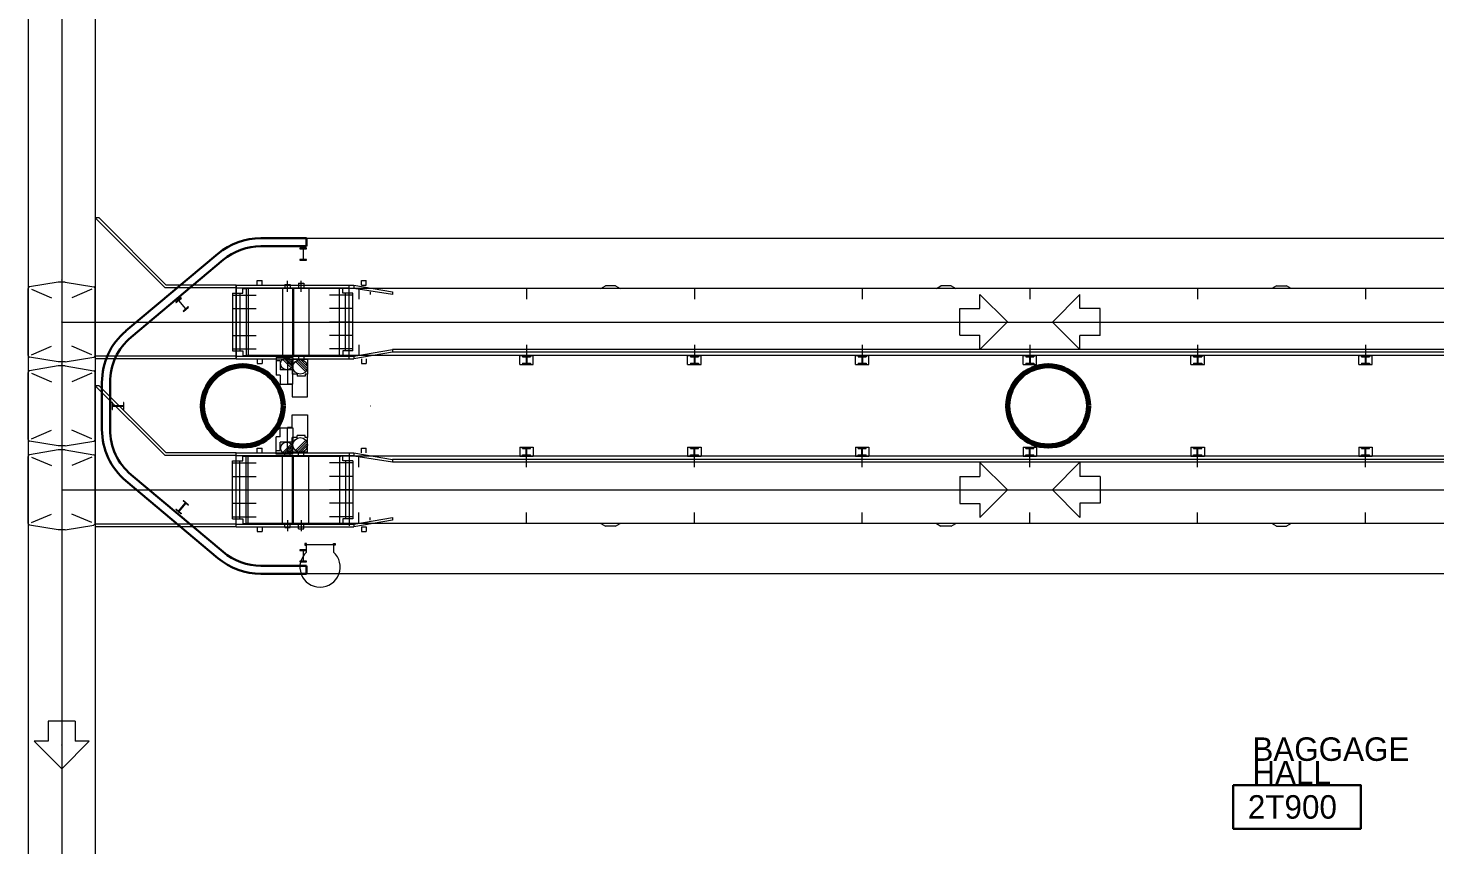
# Model space of a CAD drawing. Header units: metres. Extents: x 1807 to 3745, y 842 to 1968.
# Drawn here: x 3482.8 to 3503.76, y 1553.46 to 1565.63 of the extents above; entities that cross this region are included whole.
import ezdxf
from ezdxf.enums import TextEntityAlignment as Align

# ---------------------------------------------------------------- set-up
doc = ezdxf.new("R2010")
doc.units = ezdxf.units.M
doc.header["$MEASUREMENT"] = 0
for name, color, linetype, lineweight in [('Level 1', 7, 'Continuous', 0), ('Level 31', 7, 'Continuous', 0), ('Level 33', 7, 'Continuous', 0), ('TRIRIGA DOOR BOX', 7, 'Continuous', 0)]:
    doc.layers.add(name, color=color, linetype=linetype, lineweight=lineweight)
doc.styles.add('Style-CHAR_FAST_FONT', font='CHAR_FAST_FONT.shx', dxfattribs={"height": 0.2})

msp = doc.modelspace()

# ---------------------------------------------------------------- linework, layer by layer
at = {"layer": 'Level 1', "color": 7, "linetype": 'Continuous', "lineweight": 0}
for p, q in [((3482.8, 1576.091), (3482.8, 1451.2)), ((3483.8, 1576.091), (3483.8, 1451.2)), ((3484.84, 1561.76), (3483.8, 1562.8)), ((3483.857, 1562.8), (3483.8, 1562.8)), ((3484.857, 1561.8), (3483.857, 1562.8)), ((3486.27, 1562.5), (3511.63, 1562.5)), ((3484.257, 1561.116), (3485.627, 1562.266)), ((3482.8, 1560.751), (3482.8, 1561.749)), ((3483.25, 1561.845), (3482.821, 1561.773)), ((3482.85, 1561.738), (3483.15, 1561.611)), ((3483.35, 1561.845), (3483.25, 1561.845)), ((3483.299, 1561.874), (3483.301, 1561.876)), ((3483.301, 1561.874), (3483.299, 1561.876)), ((3483.35, 1561.845), (3483.779, 1561.773)), ((3483.75, 1561.738), (3483.45, 1561.611)), ((3483.8, 1560.751), (3483.8, 1561.749)), ((3483.8, 1560.751), (3483.8, 1561.749)), ((3485.18, 1561.76), (3484.84, 1561.76)), ((3485.18, 1561.8), (3484.857, 1561.8)), ((3485.9, 1561.8), (3485.18, 1561.8)), ((3485.9, 1561.76), (3485.18, 1561.76)), ((3485.9, 1561.8), (3487.654, 1561.8)), ((3485.9, 1560.7), (3485.9, 1561.8)), ((3485.9, 1561.76), (3487.59, 1561.76)), ((3485.997, 1561.75), (3486.047, 1561.75)), ((3485.997, 1561.68), (3485.997, 1561.75)), ((3511.853, 1561.75), (3486.047, 1561.75)), ((3486.215, 1561.8), (3486.215, 1561.87)), ((3486.215, 1561.87), (3486.285, 1561.87)), ((3486.285, 1561.8), (3486.285, 1561.87)), ((3486.589, 1561.76), (3486.739, 1561.76)), ((3486.624, 1561.81), (3486.704, 1561.81)), ((3486.624, 1561.81), (3486.624, 1561.76)), ((3486.704, 1561.81), (3486.704, 1561.76)), ((3486.768, 1561.76), (3486.968, 1561.76)), ((3486.828, 1561.83), (3486.828, 1561.76)), ((3486.828, 1561.83), (3486.908, 1561.83)), ((3486.908, 1561.83), (3486.908, 1561.76)), ((3487.489, 1561.75), (3487.439, 1561.75)), ((3487.489, 1561.68), (3487.489, 1561.75)), ((3487.654, 1561.8), (3488.228, 1561.7)), ((3487.654, 1561.8), (3487.654, 1561.75)), ((3488.228, 1561.66), (3487.654, 1561.75)), ((3487.728, 1561.75), (3487.728, 1561.59)), ((3487.768, 1561.8), (3487.768, 1561.87)), ((3487.768, 1561.87), (3487.838, 1561.87)), ((3487.768, 1561.8), (3487.838, 1561.8)), ((3487.838, 1561.8), (3487.838, 1561.87)), ((3490.228, 1561.75), (3490.228, 1561.59)), ((3491.334, 1561.75), (3491.403, 1561.79)), ((3491.553, 1561.79), (3491.403, 1561.79)), ((3491.553, 1561.79), (3491.623, 1561.75)), ((3492.728, 1561.75), (3492.728, 1561.59)), ((3495.228, 1561.75), (3495.228, 1561.59)), ((3496.334, 1561.75), (3496.403, 1561.79)), ((3496.553, 1561.79), (3496.403, 1561.79)), ((3496.553, 1561.79), (3496.623, 1561.75)), ((3497.728, 1561.75), (3497.728, 1561.59)), ((3500.228, 1561.75), (3500.228, 1561.59)), ((3501.403, 1561.79), (3501.334, 1561.75)), ((3501.403, 1561.79), (3501.553, 1561.79)), ((3501.623, 1561.75), (3501.553, 1561.79)), ((3502.728, 1561.75), (3502.728, 1561.59)), ((3485.847, 1561.68), (3485.847, 1560.82)), ((3485.847, 1561.68), (3485.997, 1561.68)), ((3485.847, 1561.65), (3486.197, 1561.65)), ((3487.639, 1561.65), (3487.289, 1561.65)), ((3487.639, 1561.68), (3487.489, 1561.68)), ((3487.639, 1560.82), (3487.639, 1561.68)), ((3487.898, 1561.7), (3487.898, 1561.66)), ((3488.228, 1561.7), (3488.228, 1561.66)), ((3496.984, 1561.662), (3497.394, 1561.252)), ((3496.984, 1561.452), (3496.984, 1561.662)), ((3485.847, 1561.45), (3486.197, 1561.45)), ((3487.639, 1561.45), (3487.289, 1561.45)), ((3496.684, 1561.052), (3496.684, 1561.452)), ((3496.684, 1561.452), (3496.984, 1561.452)), ((3483.299, 1561.251), (3483.301, 1561.249)), ((3483.299, 1561.249), (3483.301, 1561.251)), ((3483.299, 1561.249), (3483.301, 1561.251)), ((3483.301, 1561.249), (3483.299, 1561.251)), ((3485.179, 1561.251), (3485.181, 1561.249)), ((3485.179, 1561.249), (3485.181, 1561.251)), ((3485.847, 1561.25), (3486.197, 1561.25)), ((3487.639, 1561.25), (3487.289, 1561.25)), ((3496.984, 1560.842), (3497.394, 1561.252)), ((3482.85, 1560.762), (3483.15, 1560.889)), ((3483.75, 1560.762), (3483.45, 1560.889)), ((3485.847, 1561.05), (3486.197, 1561.05)), ((3487.639, 1561.05), (3487.289, 1561.05)), ((3487.728, 1560.91), (3487.728, 1560.75)), ((3490.228, 1560.91), (3490.228, 1560.75)), ((3492.728, 1560.91), (3492.728, 1560.75)), ((3495.228, 1560.91), (3495.228, 1560.75)), ((3496.684, 1561.052), (3496.984, 1561.052)), ((3496.984, 1560.842), (3496.984, 1561.052)), ((3497.728, 1560.91), (3497.728, 1560.75)), ((3500.228, 1560.91), (3500.228, 1560.75)), ((3502.728, 1560.91), (3502.728, 1560.75)), ((3483.25, 1560.655), (3482.821, 1560.727)), ((3483.35, 1560.655), (3483.779, 1560.727)), ((3485.18, 1560.74), (3483.8, 1560.74)), ((3485.18, 1560.7), (3483.8, 1560.7)), ((3485.9, 1560.74), (3485.18, 1560.74)), ((3485.9, 1560.7), (3485.18, 1560.7)), ((3485.847, 1560.85), (3486.197, 1560.85)), ((3485.847, 1560.82), (3485.997, 1560.82)), ((3485.9, 1560.74), (3487.654, 1560.74)), ((3485.9, 1560.7), (3487.654, 1560.7)), ((3485.997, 1560.82), (3485.997, 1560.75)), ((3485.997, 1560.75), (3486.047, 1560.75)), ((3511.853, 1560.75), (3486.047, 1560.75)), ((3486.215, 1560.7), (3486.215, 1560.63)), ((3486.285, 1560.7), (3486.285, 1560.63)), ((3486.744, 1560.72), (3486.494, 1560.72)), ((3486.494, 1560.72), (3486.494, 1560.67)), ((3486.589, 1560.74), (3486.739, 1560.74)), ((3486.721, 1560.568), (3486.592, 1560.697)), ((3486.733, 1560.585), (3486.609, 1560.709)), ((3486.624, 1560.74), (3486.624, 1560.72)), ((3486.741, 1560.607), (3486.63, 1560.717)), ((3486.744, 1560.633), (3486.657, 1560.72)), ((3486.964, 1560.69), (3486.664, 1560.69)), ((3486.664, 1560.69), (3486.664, 1560.63)), ((3486.704, 1560.74), (3486.704, 1560.72)), ((3486.744, 1560.72), (3486.744, 1560.538)), ((3486.768, 1560.74), (3486.968, 1560.74)), ((3486.951, 1560.529), (3486.803, 1560.677)), ((3486.828, 1560.74), (3486.828, 1560.69)), ((3486.961, 1560.554), (3486.828, 1560.687)), ((3486.964, 1560.587), (3486.861, 1560.69)), ((3486.908, 1560.74), (3486.908, 1560.69)), ((3486.964, 1560.69), (3486.964, 1560.472)), ((3487.639, 1560.85), (3487.289, 1560.85)), ((3487.489, 1560.75), (3487.439, 1560.75)), ((3487.639, 1560.82), (3487.489, 1560.82)), ((3487.489, 1560.82), (3487.489, 1560.75)), ((3487.654, 1560.74), (3488.228, 1560.84)), ((3488.228, 1560.8), (3487.654, 1560.7)), ((3487.654, 1560.74), (3487.654, 1560.7)), ((3487.768, 1560.7), (3487.768, 1560.63)), ((3487.838, 1560.7), (3487.838, 1560.63)), ((3507.818, 1560.84), (3488.228, 1560.84)), ((3488.228, 1560.84), (3488.228, 1560.8)), ((3507.228, 1560.8), (3488.228, 1560.8)), ((3490.128, 1560.616), (3490.128, 1560.75)), ((3490.128, 1560.75), (3490.328, 1560.75)), ((3490.168, 1560.74), (3490.288, 1560.74)), ((3490.168, 1560.74), (3490.168, 1560.73)), ((3490.168, 1560.73), (3490.223, 1560.73)), ((3490.188, 1560.75), (3490.188, 1560.74)), ((3490.223, 1560.73), (3490.223, 1560.636)), ((3490.233, 1560.73), (3490.288, 1560.73)), ((3490.233, 1560.73), (3490.233, 1560.636)), ((3490.268, 1560.75), (3490.268, 1560.74)), ((3490.288, 1560.74), (3490.288, 1560.73)), ((3490.328, 1560.616), (3490.328, 1560.75)), ((3492.628, 1560.616), (3492.628, 1560.75)), ((3492.628, 1560.75), (3492.828, 1560.75)), ((3492.668, 1560.74), (3492.788, 1560.74)), ((3492.668, 1560.74), (3492.668, 1560.73)), ((3492.668, 1560.73), (3492.723, 1560.73)), ((3492.688, 1560.75), (3492.688, 1560.74)), ((3492.723, 1560.73), (3492.723, 1560.636)), ((3492.733, 1560.73), (3492.788, 1560.73)), ((3492.733, 1560.73), (3492.733, 1560.636)), ((3492.768, 1560.75), (3492.768, 1560.74)), ((3492.788, 1560.74), (3492.788, 1560.73)), ((3492.828, 1560.616), (3492.828, 1560.75)), ((3495.128, 1560.616), (3495.128, 1560.75)), ((3495.128, 1560.75), (3495.328, 1560.75)), ((3495.168, 1560.74), (3495.288, 1560.74)), ((3495.168, 1560.74), (3495.168, 1560.73)), ((3495.168, 1560.73), (3495.223, 1560.73)), ((3495.188, 1560.75), (3495.188, 1560.74)), ((3495.223, 1560.73), (3495.223, 1560.636)), ((3495.233, 1560.73), (3495.288, 1560.73)), ((3495.233, 1560.73), (3495.233, 1560.636)), ((3495.268, 1560.75), (3495.268, 1560.74)), ((3495.288, 1560.74), (3495.288, 1560.73)), ((3495.328, 1560.616), (3495.328, 1560.75)), ((3497.628, 1560.616), (3497.628, 1560.75)), ((3497.628, 1560.75), (3497.828, 1560.75)), ((3497.668, 1560.74), (3497.788, 1560.74)), ((3497.668, 1560.74), (3497.668, 1560.73)), ((3497.668, 1560.73), (3497.723, 1560.73)), ((3497.688, 1560.75), (3497.688, 1560.74)), ((3497.723, 1560.73), (3497.723, 1560.636)), ((3497.733, 1560.73), (3497.788, 1560.73)), ((3497.733, 1560.73), (3497.733, 1560.636)), ((3497.768, 1560.75), (3497.768, 1560.74)), ((3497.788, 1560.74), (3497.788, 1560.73)), ((3497.828, 1560.616), (3497.828, 1560.75)), ((3500.128, 1560.616), (3500.128, 1560.75)), ((3500.128, 1560.75), (3500.328, 1560.75)), ((3500.168, 1560.74), (3500.288, 1560.74)), ((3500.168, 1560.74), (3500.168, 1560.73)), ((3500.168, 1560.73), (3500.223, 1560.73)), ((3500.188, 1560.75), (3500.188, 1560.74)), ((3500.223, 1560.73), (3500.223, 1560.636)), ((3500.233, 1560.73), (3500.288, 1560.73)), ((3500.233, 1560.73), (3500.233, 1560.636)), ((3500.268, 1560.75), (3500.268, 1560.74)), ((3500.288, 1560.74), (3500.288, 1560.73)), ((3500.328, 1560.616), (3500.328, 1560.75)), ((3502.628, 1560.616), (3502.628, 1560.75)), ((3502.628, 1560.75), (3502.828, 1560.75)), ((3502.668, 1560.74), (3502.788, 1560.74)), ((3502.668, 1560.74), (3502.668, 1560.73)), ((3502.668, 1560.73), (3502.723, 1560.73)), ((3502.688, 1560.75), (3502.688, 1560.74)), ((3502.723, 1560.73), (3502.723, 1560.636)), ((3502.733, 1560.73), (3502.788, 1560.73)), ((3502.733, 1560.73), (3502.733, 1560.636)), ((3502.768, 1560.75), (3502.768, 1560.74)), ((3502.788, 1560.74), (3502.788, 1560.73)), ((3502.828, 1560.616), (3502.828, 1560.75)), ((3482.8, 1559.501), (3482.8, 1560.499)), ((3483.25, 1560.595), (3482.821, 1560.523)), ((3482.85, 1560.488), (3483.15, 1560.361)), ((3483.35, 1560.655), (3483.25, 1560.655)), ((3483.35, 1560.595), (3483.25, 1560.595)), ((3483.299, 1560.624), (3483.301, 1560.626)), ((3483.301, 1560.624), (3483.299, 1560.626)), ((3483.35, 1560.595), (3483.779, 1560.523)), ((3483.75, 1560.488), (3483.45, 1560.361)), ((3483.8, 1559.501), (3483.8, 1560.499)), ((3483.8, 1559.501), (3483.8, 1560.499)), ((3486.215, 1560.63), (3486.285, 1560.63)), ((3486.554, 1560.67), (3486.494, 1560.67)), ((3486.554, 1560.67), (3486.554, 1560.538)), ((3486.744, 1560.538), (3486.554, 1560.538)), ((3486.736, 1560.63), (3486.664, 1560.63)), ((3486.736, 1560.63), (3486.736, 1560.472)), ((3486.808, 1560.472), (3486.736, 1560.472)), ((3486.936, 1560.508), (3486.782, 1560.662)), ((3486.808, 1560.472), (3486.808, 1560.442)), ((3486.964, 1560.472), (3486.928, 1560.472)), ((3486.928, 1560.472), (3486.928, 1560.442)), ((3487.768, 1560.63), (3487.838, 1560.63)), ((3490.128, 1560.616), (3490.328, 1560.616)), ((3490.168, 1560.636), (3490.168, 1560.626)), ((3490.168, 1560.636), (3490.223, 1560.636)), ((3490.168, 1560.626), (3490.288, 1560.626)), ((3490.233, 1560.636), (3490.288, 1560.636)), ((3490.288, 1560.636), (3490.288, 1560.626)), ((3492.628, 1560.616), (3492.828, 1560.616)), ((3492.668, 1560.636), (3492.668, 1560.626)), ((3492.668, 1560.636), (3492.723, 1560.636)), ((3492.668, 1560.626), (3492.788, 1560.626)), ((3492.733, 1560.636), (3492.788, 1560.636)), ((3492.788, 1560.636), (3492.788, 1560.626)), ((3495.128, 1560.616), (3495.328, 1560.616)), ((3495.168, 1560.636), (3495.168, 1560.626)), ((3495.168, 1560.636), (3495.223, 1560.636)), ((3495.168, 1560.626), (3495.288, 1560.626)), ((3495.233, 1560.636), (3495.288, 1560.636)), ((3495.288, 1560.636), (3495.288, 1560.626)), ((3497.628, 1560.616), (3497.828, 1560.616)), ((3497.668, 1560.636), (3497.668, 1560.626)), ((3497.668, 1560.636), (3497.723, 1560.636)), ((3497.668, 1560.626), (3497.788, 1560.626)), ((3497.733, 1560.636), (3497.788, 1560.636)), ((3497.788, 1560.636), (3497.788, 1560.626)), ((3500.128, 1560.616), (3500.328, 1560.616)), ((3500.168, 1560.636), (3500.168, 1560.626)), ((3500.168, 1560.636), (3500.223, 1560.636)), ((3500.168, 1560.626), (3500.288, 1560.626)), ((3500.233, 1560.636), (3500.288, 1560.636)), ((3500.288, 1560.636), (3500.288, 1560.626)), ((3502.628, 1560.616), (3502.828, 1560.616)), ((3502.668, 1560.636), (3502.668, 1560.626)), ((3502.668, 1560.636), (3502.723, 1560.636)), ((3502.668, 1560.626), (3502.788, 1560.626)), ((3502.733, 1560.636), (3502.788, 1560.636)), ((3502.788, 1560.636), (3502.788, 1560.626)), ((3484.84, 1559.26), (3483.8, 1560.3)), ((3483.857, 1560.3), (3483.8, 1560.3)), ((3484.857, 1559.3), (3483.857, 1560.3)), ((3483.9, 1559.65), (3483.9, 1560.35)), ((3486.928, 1560.442), (3486.808, 1560.442)), ((3483.299, 1559.999), (3483.301, 1560.001)), ((3483.301, 1559.999), (3483.299, 1560.001)), ((3487.899, 1560.001), (3487.901, 1559.999)), ((3487.899, 1559.999), (3487.901, 1560.001)), ((3482.85, 1559.512), (3483.15, 1559.639)), ((3483.75, 1559.512), (3483.45, 1559.639)), ((3483.25, 1559.405), (3482.821, 1559.477)), ((3483.35, 1559.405), (3483.779, 1559.477)), ((3486.744, 1559.462), (3486.554, 1559.462)), ((3486.554, 1559.33), (3486.554, 1559.462)), ((3486.721, 1559.432), (3486.592, 1559.303)), ((3486.736, 1559.37), (3486.736, 1559.528)), ((3486.808, 1559.528), (3486.736, 1559.528)), ((3486.744, 1559.28), (3486.744, 1559.462)), ((3486.936, 1559.492), (3486.782, 1559.337)), ((3486.951, 1559.471), (3486.803, 1559.323)), ((3486.928, 1559.558), (3486.808, 1559.558)), ((3486.808, 1559.528), (3486.808, 1559.558)), ((3486.961, 1559.446), (3486.828, 1559.313)), ((3486.928, 1559.528), (3486.928, 1559.558)), ((3486.964, 1559.528), (3486.928, 1559.528)), ((3486.964, 1559.31), (3486.964, 1559.528)), ((3482.8, 1558.251), (3482.8, 1559.249)), ((3483.25, 1559.345), (3482.821, 1559.273)), ((3482.85, 1559.238), (3483.15, 1559.111)), ((3483.35, 1559.405), (3483.25, 1559.405)), ((3483.35, 1559.345), (3483.25, 1559.345)), ((3483.299, 1559.374), (3483.301, 1559.376)), ((3483.301, 1559.374), (3483.299, 1559.376)), ((3483.35, 1559.345), (3483.779, 1559.273)), ((3483.75, 1559.238), (3483.45, 1559.111)), ((3483.8, 1558.251), (3483.8, 1559.249)), ((3483.8, 1558.251), (3483.8, 1559.249)), ((3485.18, 1559.26), (3484.84, 1559.26)), ((3485.18, 1559.3), (3484.857, 1559.3)), ((3485.9, 1559.3), (3485.18, 1559.3)), ((3485.9, 1559.26), (3485.18, 1559.26)), ((3485.9, 1559.3), (3487.654, 1559.3)), ((3485.9, 1558.2), (3485.9, 1559.3)), ((3485.9, 1559.26), (3487.654, 1559.26)), ((3485.997, 1559.25), (3486.047, 1559.25)), ((3485.997, 1559.18), (3485.997, 1559.25)), ((3486.047, 1559.25), (3487.462, 1559.25)), ((3486.215, 1559.3), (3486.215, 1559.37)), ((3486.215, 1559.37), (3486.285, 1559.37)), ((3486.285, 1559.3), (3486.285, 1559.37)), ((3486.554, 1559.33), (3486.494, 1559.33)), ((3486.494, 1559.28), (3486.494, 1559.33)), ((3486.744, 1559.28), (3486.494, 1559.28)), ((3486.589, 1559.26), (3486.739, 1559.26)), ((3486.733, 1559.414), (3486.609, 1559.291)), ((3486.624, 1559.26), (3486.624, 1559.28)), ((3486.741, 1559.393), (3486.63, 1559.283)), ((3486.744, 1559.366), (3486.657, 1559.28)), ((3486.736, 1559.37), (3486.664, 1559.37)), ((3486.664, 1559.31), (3486.664, 1559.37)), ((3486.964, 1559.31), (3486.664, 1559.31)), ((3486.704, 1559.26), (3486.704, 1559.28)), ((3486.768, 1559.26), (3486.968, 1559.26)), ((3486.828, 1559.26), (3486.828, 1559.31)), ((3486.964, 1559.413), (3486.861, 1559.31)), ((3486.908, 1559.26), (3486.908, 1559.31)), ((3487.489, 1559.25), (3487.439, 1559.25)), ((3511.853, 1559.25), (3487.489, 1559.25)), ((3487.489, 1559.18), (3487.489, 1559.25)), ((3487.654, 1559.3), (3488.228, 1559.2)), ((3487.654, 1559.3), (3487.654, 1559.25)), ((3488.228, 1559.16), (3487.654, 1559.25)), ((3487.728, 1559.09), (3487.728, 1559.25)), ((3487.768, 1559.3), (3487.768, 1559.37)), ((3487.768, 1559.37), (3487.838, 1559.37)), ((3487.838, 1559.3), (3487.838, 1559.37)), ((3490.128, 1559.384), (3490.128, 1559.25)), ((3490.128, 1559.384), (3490.328, 1559.384)), ((3490.128, 1559.25), (3490.328, 1559.25)), ((3490.168, 1559.374), (3490.288, 1559.374)), ((3490.168, 1559.364), (3490.168, 1559.374)), ((3490.168, 1559.364), (3490.223, 1559.364)), ((3490.168, 1559.27), (3490.223, 1559.27)), ((3490.168, 1559.26), (3490.168, 1559.27)), ((3490.168, 1559.26), (3490.288, 1559.26)), ((3490.188, 1559.25), (3490.188, 1559.26)), ((3490.223, 1559.27), (3490.223, 1559.364)), ((3490.228, 1559.09), (3490.228, 1559.25)), ((3490.233, 1559.364), (3490.288, 1559.364)), ((3490.233, 1559.27), (3490.233, 1559.364)), ((3490.233, 1559.27), (3490.288, 1559.27)), ((3490.268, 1559.25), (3490.268, 1559.26)), ((3490.288, 1559.364), (3490.288, 1559.374)), ((3490.288, 1559.26), (3490.288, 1559.27)), ((3490.328, 1559.384), (3490.328, 1559.25)), ((3492.628, 1559.384), (3492.628, 1559.25)), ((3492.628, 1559.384), (3492.828, 1559.384)), ((3492.628, 1559.25), (3492.828, 1559.25)), ((3492.668, 1559.374), (3492.788, 1559.374)), ((3492.668, 1559.364), (3492.668, 1559.374)), ((3492.668, 1559.364), (3492.723, 1559.364)), ((3492.668, 1559.27), (3492.723, 1559.27)), ((3492.668, 1559.26), (3492.668, 1559.27)), ((3492.668, 1559.26), (3492.788, 1559.26)), ((3492.688, 1559.25), (3492.688, 1559.26)), ((3492.723, 1559.27), (3492.723, 1559.364)), ((3492.728, 1559.09), (3492.728, 1559.25)), ((3492.733, 1559.364), (3492.788, 1559.364)), ((3492.733, 1559.27), (3492.733, 1559.364)), ((3492.733, 1559.27), (3492.788, 1559.27)), ((3492.768, 1559.25), (3492.768, 1559.26)), ((3492.788, 1559.364), (3492.788, 1559.374)), ((3492.788, 1559.26), (3492.788, 1559.27)), ((3492.828, 1559.384), (3492.828, 1559.25)), ((3495.128, 1559.384), (3495.128, 1559.25)), ((3495.128, 1559.384), (3495.328, 1559.384)), ((3495.128, 1559.25), (3495.328, 1559.25)), ((3495.168, 1559.374), (3495.288, 1559.374)), ((3495.168, 1559.364), (3495.168, 1559.374)), ((3495.168, 1559.364), (3495.223, 1559.364)), ((3495.168, 1559.27), (3495.223, 1559.27)), ((3495.168, 1559.26), (3495.168, 1559.27)), ((3495.168, 1559.26), (3495.288, 1559.26)), ((3495.188, 1559.25), (3495.188, 1559.26)), ((3495.223, 1559.27), (3495.223, 1559.364)), ((3495.228, 1559.09), (3495.228, 1559.25)), ((3495.233, 1559.364), (3495.288, 1559.364)), ((3495.233, 1559.27), (3495.233, 1559.364)), ((3495.233, 1559.27), (3495.288, 1559.27)), ((3495.268, 1559.25), (3495.268, 1559.26)), ((3495.288, 1559.364), (3495.288, 1559.374)), ((3495.288, 1559.26), (3495.288, 1559.27)), ((3495.328, 1559.384), (3495.328, 1559.25)), ((3497.628, 1559.384), (3497.628, 1559.25)), ((3497.628, 1559.384), (3497.828, 1559.384)), ((3497.628, 1559.25), (3497.828, 1559.25)), ((3497.668, 1559.374), (3497.788, 1559.374)), ((3497.668, 1559.364), (3497.668, 1559.374)), ((3497.668, 1559.364), (3497.723, 1559.364)), ((3497.668, 1559.27), (3497.723, 1559.27)), ((3497.668, 1559.26), (3497.668, 1559.27)), ((3497.668, 1559.26), (3497.788, 1559.26)), ((3497.688, 1559.25), (3497.688, 1559.26)), ((3497.723, 1559.27), (3497.723, 1559.364)), ((3497.728, 1559.09), (3497.728, 1559.25)), ((3497.733, 1559.364), (3497.788, 1559.364)), ((3497.733, 1559.27), (3497.733, 1559.364)), ((3497.733, 1559.27), (3497.788, 1559.27)), ((3497.768, 1559.25), (3497.768, 1559.26)), ((3497.788, 1559.364), (3497.788, 1559.374)), ((3497.788, 1559.26), (3497.788, 1559.27)), ((3497.828, 1559.384), (3497.828, 1559.25)), ((3500.128, 1559.384), (3500.128, 1559.25)), ((3500.128, 1559.384), (3500.328, 1559.384)), ((3500.128, 1559.25), (3500.328, 1559.25)), ((3500.168, 1559.374), (3500.288, 1559.374)), ((3500.168, 1559.364), (3500.168, 1559.374)), ((3500.168, 1559.364), (3500.223, 1559.364)), ((3500.168, 1559.27), (3500.223, 1559.27)), ((3500.168, 1559.26), (3500.168, 1559.27)), ((3500.168, 1559.26), (3500.288, 1559.26)), ((3500.188, 1559.25), (3500.188, 1559.26)), ((3500.223, 1559.27), (3500.223, 1559.364)), ((3500.228, 1559.09), (3500.228, 1559.25)), ((3500.233, 1559.364), (3500.288, 1559.364)), ((3500.233, 1559.27), (3500.233, 1559.364)), ((3500.233, 1559.27), (3500.288, 1559.27)), ((3500.268, 1559.25), (3500.268, 1559.26)), ((3500.288, 1559.364), (3500.288, 1559.374)), ((3500.288, 1559.26), (3500.288, 1559.27)), ((3500.328, 1559.384), (3500.328, 1559.25)), ((3502.628, 1559.384), (3502.628, 1559.25)), ((3502.628, 1559.384), (3502.828, 1559.384)), ((3502.628, 1559.25), (3502.828, 1559.25)), ((3502.668, 1559.374), (3502.788, 1559.374)), ((3502.668, 1559.364), (3502.668, 1559.374)), ((3502.668, 1559.364), (3502.723, 1559.364)), ((3502.668, 1559.27), (3502.723, 1559.27)), ((3502.668, 1559.26), (3502.668, 1559.27)), ((3502.668, 1559.26), (3502.788, 1559.26)), ((3502.688, 1559.25), (3502.688, 1559.26)), ((3502.723, 1559.27), (3502.723, 1559.364)), ((3502.728, 1559.09), (3502.728, 1559.25)), ((3502.733, 1559.364), (3502.788, 1559.364)), ((3502.733, 1559.27), (3502.733, 1559.364)), ((3502.733, 1559.27), (3502.788, 1559.27)), ((3502.768, 1559.25), (3502.768, 1559.26)), ((3502.788, 1559.364), (3502.788, 1559.374)), ((3502.788, 1559.26), (3502.788, 1559.27)), ((3502.828, 1559.384), (3502.828, 1559.25)), ((3485.847, 1558.32), (3485.847, 1559.18)), ((3485.847, 1559.18), (3485.997, 1559.18)), ((3485.847, 1559.15), (3486.197, 1559.15)), ((3487.639, 1559.15), (3487.289, 1559.15)), ((3487.639, 1559.18), (3487.489, 1559.18)), ((3487.639, 1559.18), (3487.639, 1558.32)), ((3507.228, 1559.2), (3488.228, 1559.2)), ((3488.228, 1559.2), (3488.228, 1559.16)), ((3507.818, 1559.16), (3488.228, 1559.16)), ((3496.984, 1559.158), (3497.394, 1558.748)), ((3496.984, 1559.158), (3496.984, 1558.948)), ((3485.627, 1557.734), (3484.257, 1558.884)), ((3485.847, 1558.95), (3486.197, 1558.95)), ((3487.639, 1558.95), (3487.289, 1558.95)), ((3496.684, 1558.948), (3496.684, 1558.548)), ((3496.684, 1558.948), (3496.984, 1558.948)), ((3483.299, 1558.751), (3483.301, 1558.749)), ((3483.299, 1558.749), (3483.301, 1558.751)), ((3483.299, 1558.749), (3483.301, 1558.751)), ((3483.301, 1558.749), (3483.299, 1558.751)), ((3485.179, 1558.751), (3485.181, 1558.749)), ((3485.179, 1558.749), (3485.181, 1558.751)), ((3485.847, 1558.75), (3486.197, 1558.75)), ((3487.639, 1558.75), (3487.289, 1558.75)), ((3496.984, 1558.338), (3497.394, 1558.748)), ((3482.85, 1558.262), (3483.15, 1558.389)), ((3483.75, 1558.262), (3483.45, 1558.389)), ((3485.847, 1558.55), (3486.197, 1558.55)), ((3487.639, 1558.55), (3487.289, 1558.55)), ((3487.728, 1558.25), (3487.728, 1558.41)), ((3490.228, 1558.25), (3490.228, 1558.41)), ((3492.728, 1558.25), (3492.728, 1558.41)), ((3495.228, 1558.25), (3495.228, 1558.41)), ((3496.684, 1558.548), (3496.984, 1558.548)), ((3496.984, 1558.548), (3496.984, 1558.338)), ((3497.728, 1558.25), (3497.728, 1558.41)), ((3500.228, 1558.25), (3500.228, 1558.41)), ((3502.728, 1558.25), (3502.728, 1558.41)), ((3483.25, 1558.155), (3482.821, 1558.226)), ((3483.35, 1558.155), (3483.779, 1558.226)), ((3485.18, 1558.24), (3483.8, 1558.24)), ((3485.18, 1558.2), (3483.8, 1558.2)), ((3485.9, 1558.24), (3485.18, 1558.24)), ((3485.9, 1558.2), (3485.18, 1558.2)), ((3485.847, 1558.35), (3486.197, 1558.35)), ((3485.847, 1558.32), (3485.997, 1558.32)), ((3485.9, 1558.24), (3487.654, 1558.24)), ((3485.9, 1558.2), (3487.654, 1558.2)), ((3485.997, 1558.32), (3485.997, 1558.25)), ((3485.997, 1558.25), (3486.047, 1558.25)), ((3511.853, 1558.25), (3486.047, 1558.25)), ((3486.07, 1558.25), (3487.462, 1558.25)), ((3486.215, 1558.2), (3486.215, 1558.13)), ((3486.285, 1558.2), (3486.285, 1558.13)), ((3486.589, 1558.24), (3486.739, 1558.24)), ((3486.624, 1558.19), (3486.624, 1558.24)), ((3486.624, 1558.19), (3486.704, 1558.19)), ((3486.704, 1558.19), (3486.704, 1558.24)), ((3486.768, 1558.24), (3486.968, 1558.24)), ((3486.828, 1558.17), (3486.828, 1558.24)), ((3486.828, 1558.17), (3486.908, 1558.17)), ((3486.908, 1558.17), (3486.908, 1558.24)), ((3487.639, 1558.35), (3487.289, 1558.35)), ((3487.489, 1558.25), (3487.439, 1558.25)), ((3487.639, 1558.32), (3487.489, 1558.32)), ((3487.489, 1558.32), (3487.489, 1558.25)), ((3487.654, 1558.24), (3488.228, 1558.34)), ((3488.228, 1558.3), (3487.654, 1558.2)), ((3487.654, 1558.24), (3487.654, 1558.2)), ((3487.768, 1558.2), (3487.838, 1558.2)), ((3487.768, 1558.2), (3487.768, 1558.13)), ((3487.838, 1558.2), (3487.838, 1558.13)), ((3487.898, 1558.3), (3487.898, 1558.34)), ((3488.228, 1558.34), (3488.228, 1558.3)), ((3491.334, 1558.25), (3491.403, 1558.21)), ((3491.553, 1558.21), (3491.403, 1558.21)), ((3491.553, 1558.21), (3491.623, 1558.25)), ((3496.334, 1558.25), (3496.403, 1558.21)), ((3496.553, 1558.21), (3496.403, 1558.21)), ((3496.553, 1558.21), (3496.623, 1558.25)), ((3501.403, 1558.21), (3501.334, 1558.25)), ((3501.403, 1558.21), (3501.553, 1558.21)), ((3501.623, 1558.25), (3501.553, 1558.21)), ((3483.35, 1558.155), (3483.25, 1558.155)), ((3486.215, 1558.13), (3486.285, 1558.13)), ((3487.768, 1558.13), (3487.838, 1558.13)), ((3511.63, 1557.5), (3486.27, 1557.5)), ((3483.5, 1555.305), (3483.1, 1555.305)), ((3483.1, 1555.305), (3483.1, 1555.005)), ((3483.5, 1555.305), (3483.5, 1555.005)), ((3482.89, 1555.005), (3483.3, 1554.595)), ((3483.1, 1555.005), (3482.89, 1555.005)), ((3483.301, 1554.951), (3483.299, 1554.949)), ((3483.299, 1554.951), (3483.301, 1554.949)), ((3483.71, 1555.005), (3483.3, 1554.595)), ((3483.71, 1555.005), (3483.5, 1555.005)), ((3483.301, 1554.596), (3483.299, 1554.594)), ((3483.299, 1554.596), (3483.301, 1554.594))]:
    msp.add_line(p, q, dxfattribs=at)
at = {"layer": 'Level 1', "color": 7, "linetype": 'Continuous', "lineweight": 0, "ltscale": 4}
for p, q in [((3483.3, 1576.091), (3483.3, 1451.2)), ((3485.902, 1561.8), (3485.902, 1560.715)), ((3486.047, 1561.75), (3486.047, 1560.75)), ((3486.078, 1561.75), (3486.078, 1560.75)), ((3486.589, 1561.75), (3486.589, 1560.75)), ((3486.664, 1561.7), (3486.664, 1561.864)), ((3486.739, 1561.75), (3486.739, 1560.75)), ((3486.755, 1561.75), (3486.755, 1560.75)), ((3486.868, 1561.7), (3486.868, 1561.864)), ((3486.981, 1561.75), (3486.981, 1560.75)), ((3487.439, 1560.75), (3487.439, 1561.75)), ((3487.584, 1560.7), (3487.584, 1561.785)), ((3485.957, 1561.68), (3485.957, 1560.82)), ((3487.529, 1560.82), (3487.529, 1561.68)), ((3498.473, 1561.66), (3498.063, 1561.25)), ((3498.473, 1561.45), (3498.473, 1561.66)), ((3498.773, 1561.45), (3498.473, 1561.45)), ((3498.773, 1561.05), (3498.773, 1561.45)), ((3483.3, 1561.25), (3485.18, 1561.25)), ((3485.18, 1561.25), (3512.72, 1561.25)), ((3498.473, 1560.84), (3498.063, 1561.25)), ((3498.473, 1560.84), (3498.473, 1561.05)), ((3498.773, 1561.05), (3498.473, 1561.05)), ((3486.494, 1560.67), (3486.494, 1560.458)), ((3486.664, 1560.63), (3486.664, 1560.322)), ((3486.744, 1560.326), (3486.744, 1560.538)), ((3486.964, 1560.134), (3486.964, 1560.472)), ((3486.554, 1560.458), (3486.494, 1560.458)), ((3486.554, 1560.458), (3486.554, 1560.326)), ((3486.554, 1560.326), (3486.744, 1560.326)), ((3486.736, 1560.322), (3486.664, 1560.322)), ((3486.736, 1560.322), (3486.736, 1560.134)), ((3486.736, 1560.134), (3486.964, 1560.134)), ((3486.736, 1559.866), (3486.964, 1559.866)), ((3486.736, 1559.678), (3486.736, 1559.866)), ((3486.964, 1559.866), (3486.964, 1559.528)), ((3486.554, 1559.674), (3486.744, 1559.674)), ((3486.554, 1559.542), (3486.554, 1559.674)), ((3486.664, 1559.37), (3486.664, 1559.678)), ((3486.736, 1559.678), (3486.664, 1559.678)), ((3486.744, 1559.674), (3486.744, 1559.462)), ((3486.494, 1559.33), (3486.494, 1559.542)), ((3486.554, 1559.542), (3486.494, 1559.542)), ((3485.902, 1558.2), (3485.902, 1559.285)), ((3486.047, 1558.25), (3486.047, 1559.25)), ((3486.078, 1558.25), (3486.078, 1559.25)), ((3486.589, 1558.25), (3486.589, 1559.25)), ((3486.739, 1558.25), (3486.739, 1559.25)), ((3486.755, 1558.25), (3486.755, 1559.25)), ((3486.981, 1558.25), (3486.981, 1559.25)), ((3487.439, 1559.25), (3487.439, 1558.25)), ((3487.584, 1559.3), (3487.584, 1558.215)), ((3485.957, 1558.32), (3485.957, 1559.18)), ((3487.529, 1559.18), (3487.529, 1558.32)), ((3498.473, 1559.16), (3498.063, 1558.75)), ((3498.473, 1559.16), (3498.473, 1558.95)), ((3498.773, 1558.95), (3498.473, 1558.95)), ((3498.773, 1558.95), (3498.773, 1558.55)), ((3483.3, 1558.75), (3485.18, 1558.75)), ((3485.18, 1558.75), (3512.72, 1558.75)), ((3498.473, 1558.34), (3498.063, 1558.75)), ((3498.473, 1558.55), (3498.473, 1558.34)), ((3498.773, 1558.55), (3498.473, 1558.55)), ((3486.664, 1558.3), (3486.664, 1558.136)), ((3486.868, 1558.3), (3486.868, 1558.136))]:
    msp.add_line(p, q, dxfattribs=at)
at = {"layer": 'Level 1', "color": 7, "linetype": 'Continuous', "lineweight": 30}
for p, q in [((3486.27, 1562.5), (3486.95, 1562.5)), ((3486.95, 1562.38), (3486.27, 1562.38)), ((3486.95, 1562.5), (3486.95, 1562.38)), ((3484.257, 1561.116), (3485.627, 1562.266)), ((3485.704, 1562.174), (3484.334, 1561.024)), ((3483.9, 1559.65), (3483.9, 1560.35)), ((3484.02, 1560.35), (3484.02, 1559.65)), ((3485.627, 1557.734), (3484.257, 1558.884)), ((3484.334, 1558.976), (3485.704, 1557.826)), ((3486.27, 1557.62), (3486.95, 1557.62)), ((3486.95, 1557.62), (3486.95, 1557.5)), ((3486.95, 1557.5), (3486.27, 1557.5))]:
    msp.add_line(p, q, dxfattribs=at)
at = {"layer": 'Level 1', "color": 7, "linetype": 'Continuous', "lineweight": 13}
for p, q in [((3486.95, 1562.35), (3486.849, 1562.35)), ((3486.849, 1562.35), (3486.849, 1562.342)), ((3486.849, 1562.342), (3486.89, 1562.342)), ((3486.89, 1562.18), (3486.849, 1562.18)), ((3486.849, 1562.18), (3486.849, 1562.172)), ((3486.849, 1562.172), (3486.95, 1562.172)), ((3486.897, 1562.334), (3486.897, 1562.188)), ((3486.902, 1562.188), (3486.902, 1562.334)), ((3486.909, 1562.342), (3486.95, 1562.342)), ((3486.95, 1562.18), (3486.909, 1562.18)), ((3486.95, 1562.342), (3486.95, 1562.35)), ((3486.95, 1562.172), (3486.95, 1562.18)), ((3485.077, 1561.609), (3485, 1561.543)), ((3485, 1561.543), (3485.005, 1561.537)), ((3485.005, 1561.537), (3485.036, 1561.564)), ((3485.047, 1561.563), (3485.141, 1561.45)), ((3485.145, 1561.453), (3485.05, 1561.566)), ((3485.051, 1561.576), (3485.083, 1561.603)), ((3485.083, 1561.603), (3485.077, 1561.609)), ((3485.14, 1561.439), (3485.109, 1561.413)), ((3485.109, 1561.413), (3485.114, 1561.407)), ((3485.114, 1561.407), (3485.192, 1561.472)), ((3485.187, 1561.479), (3485.155, 1561.452)), ((3485.192, 1561.472), (3485.187, 1561.479)), ((3484.05, 1560.051), (3484.05, 1559.949)), ((3484.058, 1560.051), (3484.05, 1560.051)), ((3484.058, 1560.01), (3484.058, 1560.051)), ((3484.228, 1560.051), (3484.22, 1560.051)), ((3484.22, 1560.051), (3484.22, 1560.01)), ((3484.228, 1559.949), (3484.228, 1560.051)), ((3484.05, 1559.949), (3484.058, 1559.949)), ((3484.058, 1559.949), (3484.058, 1559.99)), ((3484.212, 1560.002), (3484.066, 1560.002)), ((3484.066, 1559.998), (3484.212, 1559.998)), ((3484.22, 1559.99), (3484.22, 1559.949)), ((3484.22, 1559.949), (3484.228, 1559.949)), ((3485.109, 1558.587), (3485.114, 1558.593)), ((3485.14, 1558.561), (3485.109, 1558.587)), ((3485.114, 1558.593), (3485.192, 1558.528)), ((3485, 1558.457), (3485.005, 1558.463)), ((3485.077, 1558.391), (3485, 1558.457)), ((3485.005, 1558.463), (3485.036, 1558.436)), ((3485.047, 1558.437), (3485.141, 1558.55)), ((3485.145, 1558.547), (3485.05, 1558.434)), ((3485.051, 1558.424), (3485.083, 1558.397)), ((3485.083, 1558.397), (3485.077, 1558.391)), ((3485.187, 1558.521), (3485.155, 1558.548)), ((3485.192, 1558.528), (3485.187, 1558.521)), ((3486.95, 1557.95), (3486.925, 1557.95)), ((3486.925, 1557.95), (3486.925, 1557.925)), ((3486.95, 1557.925), (3486.95, 1557.95)), ((3487.35, 1557.95), (3487.375, 1557.95)), ((3487.35, 1557.925), (3487.35, 1557.95)), ((3487.375, 1557.95), (3487.375, 1557.925)), ((3486.95, 1557.856), (3486.849, 1557.856)), ((3486.849, 1557.856), (3486.849, 1557.848)), ((3486.849, 1557.848), (3486.889, 1557.848)), ((3486.897, 1557.84), (3486.897, 1557.693)), ((3486.902, 1557.693), (3486.902, 1557.84)), ((3486.909, 1557.848), (3486.95, 1557.848)), ((3486.925, 1557.925), (3486.95, 1557.925)), ((3486.95, 1557.824), (3486.95, 1557.938)), ((3486.95, 1557.938), (3487.35, 1557.938)), ((3486.95, 1557.848), (3486.95, 1557.856)), ((3487.35, 1557.938), (3487.35, 1557.824)), ((3487.375, 1557.925), (3487.35, 1557.925)), ((3486.889, 1557.686), (3486.849, 1557.686)), ((3486.849, 1557.686), (3486.849, 1557.678)), ((3486.849, 1557.678), (3486.95, 1557.678)), ((3486.95, 1557.686), (3486.909, 1557.686)), ((3486.95, 1557.678), (3486.95, 1557.686))]:
    msp.add_line(p, q, dxfattribs=at)
at = {"layer": 'Level 1', "color": 7, "linetype": 'Continuous', "lineweight": 0}
for centre, radius in [((3486.653, 1560.629), 0.091), ((3486.855, 1560.581), 0.109), ((3486.653, 1559.371), 0.091), ((3486.855, 1559.419), 0.109)]:
    msp.add_circle(centre, radius, dxfattribs=at)
at = {"layer": 'Level 1', "color": 7, "linetype": 'Continuous', "lineweight": 70}
for centre in [(3486, 1560), (3498, 1560)]:
    msp.add_circle(centre, 0.6, dxfattribs=at)
at = {"layer": 'Level 1', "color": 7, "linetype": 'Continuous', "lineweight": 0}
for centre, radius, start, end in [((3486.27, 1561.5), 1, 90, 130.0105), ((3482.825, 1561.749), 0.025, 99.4622, 180), ((3483.775, 1561.749), 0.025, 0, 80.5378), ((3484.9, 1560.35), 1, 130.0101, 180), ((3482.825, 1560.751), 0.025, 180, 260.5376), ((3483.775, 1560.751), 0.025, 279.4624, 0), ((3482.825, 1560.499), 0.025, 99.4622, 180), ((3483.775, 1560.499), 0.025, 0, 80.5378), ((3484.9, 1559.65), 1, 180, 229.9895), ((3482.825, 1559.501), 0.025, 180, 260.5376), ((3483.775, 1559.501), 0.025, 279.4624, 0), ((3482.825, 1559.249), 0.025, 99.4622, 180), ((3483.775, 1559.249), 0.025, 0, 80.5378), ((3482.825, 1558.251), 0.025, 180, 260.5376), ((3483.775, 1558.251), 0.025, 279.4624, 0), ((3486.27, 1558.5), 1, 229.9899, 270)]:
    msp.add_arc(centre, radius, start, end, dxfattribs=at)
at = {"layer": 'Level 1', "color": 7, "linetype": 'Continuous', "lineweight": 30}
for centre, radius, start, end in [((3486.27, 1561.5), 1, 90.0009, 130.0096), ((3486.27, 1561.5), 0.88, 90.0009, 130.0096), ((3484.9, 1560.35), 1, 130.0099, 180.0011), ((3484.9, 1560.35), 0.88, 130.0099, 180.0011), ((3484.9, 1559.65), 1, 180.0008, 229.9895), ((3484.9, 1559.65), 0.88, 180.0008, 229.9895), ((3486.27, 1558.5), 0.88, 229.9904, 269.9997), ((3486.27, 1558.5), 1, 229.9904, 269.9997)]:
    msp.add_arc(centre, radius, start, end, dxfattribs=at)
at = {"layer": 'Level 1', "color": 7, "linetype": 'Continuous', "lineweight": 13}
for centre, radius, start, end in [((3486.89, 1562.334), 0.0076, 0, 90), ((3486.89, 1562.188), 0.0076, 270, 0), ((3486.909, 1562.334), 0.0076, 90, 180), ((3486.909, 1562.188), 0.0076, 180, 270), ((3485.041, 1561.558), 0.0076, 40, 130), ((3485.056, 1561.571), 0.0076, 130, 220), ((3485.135, 1561.445), 0.0076, 310, 40), ((3485.15, 1561.458), 0.0076, 220, 310), ((3484.066, 1560.01), 0.0076, 180, 270), ((3484.066, 1559.99), 0.0076, 90, 180), ((3484.212, 1560.01), 0.0076, 270, 0), ((3484.212, 1559.99), 0.0076, 0, 90), ((3485.041, 1558.442), 0.0076, 230, 320), ((3485.056, 1558.429), 0.0076, 140, 230), ((3485.135, 1558.555), 0.0076, 320, 50), ((3485.15, 1558.542), 0.0076, 50, 140), ((3487.15, 1557.6), 0.3, 131.8109, 48.1903), ((3486.889, 1557.84), 0.0076, 0, 90), ((3486.909, 1557.84), 0.0076, 90, 180), ((3486.889, 1557.693), 0.0076, 270, 0), ((3486.909, 1557.693), 0.0076, 180, 270)]:
    msp.add_arc(centre, radius, start, end, dxfattribs=at)
at = {"layer": 'TRIRIGA DOOR BOX', "color": 251, "linetype": 'Continuous', "lineweight": 30, "true_color": 0x555555}
msp.add_lwpolyline([(3500.759, 1554.352), (3502.659, 1554.352), (3502.659, 1553.702), (3500.759, 1553.702)], close=True, dxfattribs=at)

# ---------------------------------------------------------------- texts
at = {"layer": 'Level 31', "color": 7, "linetype": 'Continuous', "lineweight": 30, "insert": (3501.043, 1554.713), "char_height": 0.35, "width": 2.54949, "attachment_point": 4, "line_spacing_factor": 0.6, "style": 'Style-CHAR_FAST_FONT'}
msp.add_mtext('BAGGAGE\\PHALL\\P', dxfattribs=at)
at = {"layer": 'Level 33', "color": 7, "linetype": 'Continuous', "lineweight": 30, "style": 'Style-CHAR_FAST_FONT'}
msp.add_text('2T900', height=0.35, dxfattribs=at).set_placement((3500.976, 1554.027), align=Align.MIDDLE_LEFT)

doc.saveas('drawing.dxf')
